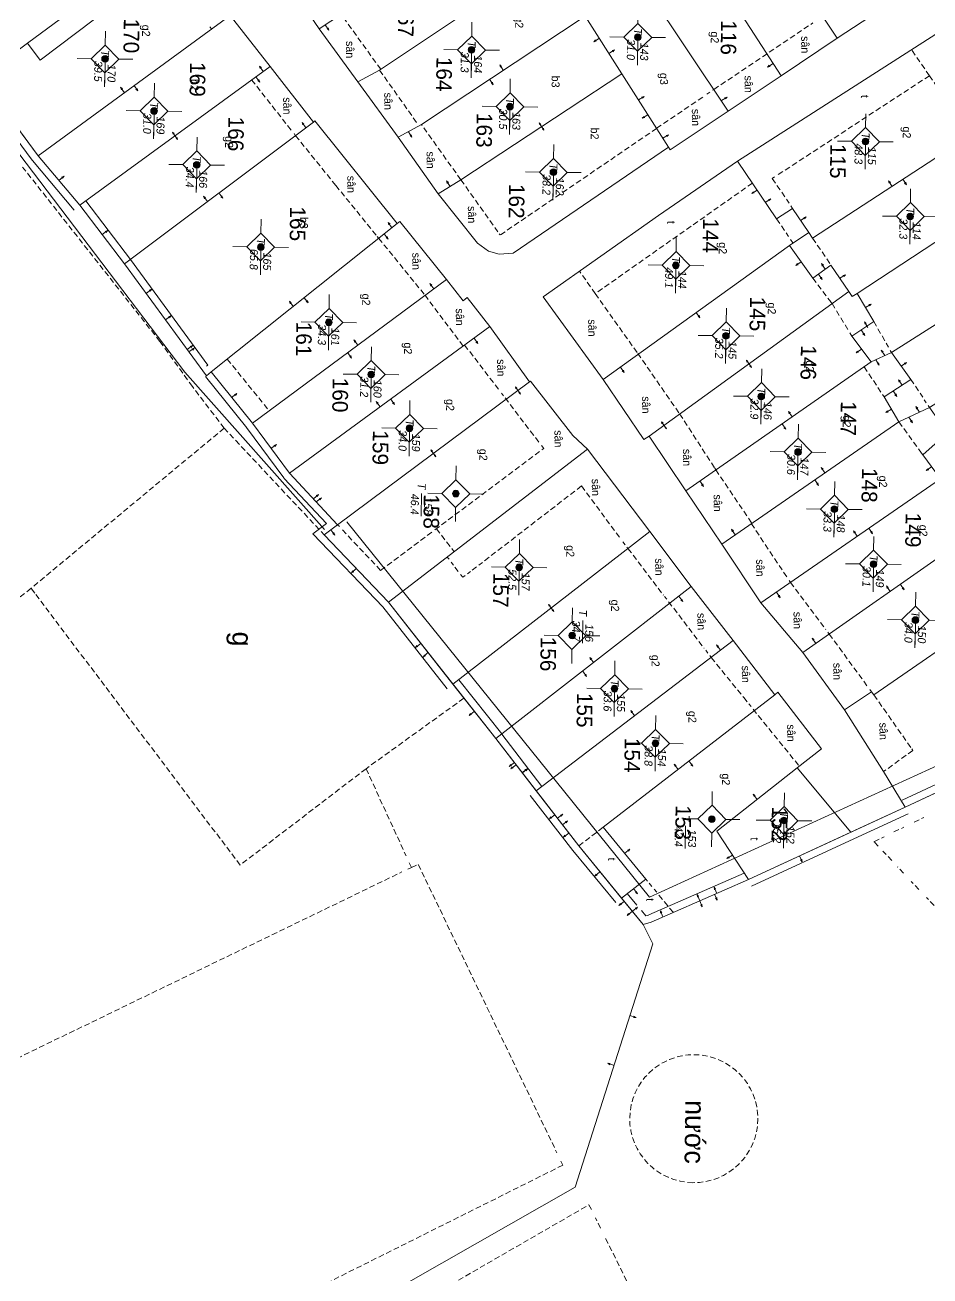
# Model space of a CAD drawing. Extents: x 601689 to 602595, y 1189742 to 1190763.
# Drawn here: x 601957.2 to 601997.9, y 1190506.8 to 1190563.1 of the extents above; entities that cross this region are included whole.
import ezdxf
from ezdxf.enums import TextEntityAlignment as Align

# ---------------------------------------------------------------- set-up
doc = ezdxf.new("R2010")
doc.units = 0
doc.header["$MEASUREMENT"] = 0
doc.linetypes.add('HIDDEN', pattern=[0.375, 0.25, -0.125])
for name, color, linetype in [('10', 250, 'Continuous'), ('11', 7, 'Continuous'), ('13', 7, 'Continuous'), ('14', 7, 'Continuous'), ('15', 7, 'Continuous'), ('16', 7, 'Continuous'), ('53', 7, 'Continuous'), ('57', 7, 'Continuous')]:
    doc.layers.add(name, color=color, linetype=linetype)
doc.styles.add('TXT', font='vnshx.shx')

# ---------------------------------------------------------------- blocks, each defined once
blk = doc.blocks.new('NH3R')
at = {"layer": '16', "color": 7, "linetype": 'Continuous', "lineweight": 0}
for p, q in [((0, 0), (0.297, -0.005)), ((0.297, -0.005), (0.186, 0.031)), ((0.297, -0.005), (0.189, -0.033))]:
    blk.add_line(p, q, dxfattribs=at)
blk = doc.blocks.new('NH3')
at = {"layer": '16', "color": 7, "linetype": 'Continuous', "lineweight": 0}
for p, q in [((-0.199, -0.002), (-0.113, 0.021)), ((0.197, -0.012), (0.107, 0.015)), ((-0.199, -0.002), (0.197, -0.012)), ((-0.199, -0.002), (-0.116, -0.035)), ((0.197, -0.012), (0.104, -0.027))]:
    blk.add_line(p, q, dxfattribs=at)
blk = doc.blocks.new('*M2539253925392539')
at = {"layer": '13', "color": 3, "linetype": 'Continuous', "lineweight": 0}
blk.add_line((602305.877, 1189658.302), (602306.897, 1189658.302), dxfattribs=at)
at = {"layer": '13', "color": 3, "linetype": 'Continuous', "lineweight": 0, "style": 'TXT', "oblique": 7.6055}
for s, p in [('150', (602306.027, 1189658.602)), ('34.0', (602305.877, 1189658.002))]:
    blk.add_text(s, height=0.36, dxfattribs=at).set_placement(p, align=Align.MIDDLE_LEFT)
blk.add_text('T', height=0.36, dxfattribs=at).set_placement((602305.68, 1189658.302), align=Align.MIDDLE_RIGHT)
blk = doc.blocks.new('*M2540254025402540')
at = {"layer": '13', "color": 3, "linetype": 'Continuous', "lineweight": 0}
blk.add_line((602287.728, 1189657.808), (602288.748, 1189657.808), dxfattribs=at)
at = {"layer": '13', "color": 3, "linetype": 'Continuous', "lineweight": 0, "style": 'TXT', "oblique": 7.6055}
for s, p in [('114', (602287.878, 1189658.108)), ('32.3', (602287.728, 1189657.508))]:
    blk.add_text(s, height=0.36, dxfattribs=at).set_placement(p, align=Align.MIDDLE_LEFT)
blk.add_text('T', height=0.36, dxfattribs=at).set_placement((602287.531, 1189657.808), align=Align.MIDDLE_RIGHT)
blk = doc.blocks.new('*M2544254425442544')
at = {"layer": '13', "color": 3, "linetype": 'Continuous', "lineweight": 0}
blk.add_line((602303.389, 1189656.38), (602304.409, 1189656.38), dxfattribs=at)
at = {"layer": '13', "color": 3, "linetype": 'Continuous', "lineweight": 0, "style": 'TXT', "oblique": 7.6055}
blk.add_text('T', height=0.36, dxfattribs=at).set_placement((602303.192, 1189656.38), align=Align.MIDDLE_RIGHT)
for s, p in [('149', (602303.539, 1189656.68)), ('30.1', (602303.389, 1189656.08))]:
    blk.add_text(s, height=0.36, dxfattribs=at).set_placement(p, align=Align.MIDDLE_LEFT)
blk = doc.blocks.new('*M2545254525452545')
at = {"layer": '13', "color": 3, "linetype": 'Continuous', "lineweight": 0}
blk.add_line((602284.384, 1189655.745), (602285.404, 1189655.745), dxfattribs=at)
at = {"layer": '13', "color": 3, "linetype": 'Continuous', "lineweight": 0, "style": 'TXT', "oblique": 7.6055}
blk.add_text('T', height=0.36, dxfattribs=at).set_placement((602284.187, 1189655.745), align=Align.MIDDLE_RIGHT)
for s, p in [('115', (602284.534, 1189656.045)), ('48.3', (602284.384, 1189655.445))]:
    blk.add_text(s, height=0.36, dxfattribs=at).set_placement(p, align=Align.MIDDLE_LEFT)
blk = doc.blocks.new('*M2549254925492549')
at = {"layer": '13', "color": 3, "linetype": 'Continuous', "lineweight": 0}
blk.add_line((602300.945, 1189654.588), (602301.965, 1189654.588), dxfattribs=at)
at = {"layer": '13', "color": 3, "linetype": 'Continuous', "lineweight": 0, "style": 'TXT', "oblique": 7.6055}
blk.add_text('T', height=0.36, dxfattribs=at).set_placement((602300.748, 1189654.588), align=Align.MIDDLE_RIGHT)
for s, p in [('148', (602301.095, 1189654.888)), ('33.3', (602300.945, 1189654.288))]:
    blk.add_text(s, height=0.36, dxfattribs=at).set_placement(p, align=Align.MIDDLE_LEFT)
blk = doc.blocks.new('*M2552255225522552')
at = {"layer": '13', "color": 3, "linetype": 'Continuous', "lineweight": 0}
blk.add_line((602298.398, 1189652.916), (602299.418, 1189652.916), dxfattribs=at)
at = {"layer": '13', "color": 3, "linetype": 'Continuous', "lineweight": 0, "style": 'TXT', "oblique": 7.6055}
blk.add_text('T', height=0.36, dxfattribs=at).set_placement((602298.201, 1189652.916), align=Align.MIDDLE_RIGHT)
for s, p in [('147', (602298.548, 1189653.216)), ('30.6', (602298.398, 1189652.616))]:
    blk.add_text(s, height=0.36, dxfattribs=at).set_placement(p, align=Align.MIDDLE_LEFT)
blk = doc.blocks.new('*M2554255425542554')
at = {"layer": '13', "color": 3, "linetype": 'Continuous', "lineweight": 0}
blk.add_line((602314.977, 1189652.526), (602315.997, 1189652.526), dxfattribs=at)
at = {"layer": '13', "color": 3, "linetype": 'Continuous', "lineweight": 0, "style": 'TXT', "oblique": 7.6055}
for s, p in [('152', (602315.127, 1189652.826)), ('15.2', (602314.977, 1189652.226))]:
    blk.add_text(s, height=0.36, dxfattribs=at).set_placement(p, align=Align.MIDDLE_LEFT)
blk.add_text('T', height=0.36, dxfattribs=at).set_placement((602314.78, 1189652.526), align=Align.MIDDLE_RIGHT)
blk = doc.blocks.new('*M2557255725572557')
at = {"layer": '13', "color": 3, "linetype": 'Continuous', "lineweight": 0}
blk.add_line((602295.924, 1189651.229), (602296.944, 1189651.229), dxfattribs=at)
at = {"layer": '13', "color": 3, "linetype": 'Continuous', "lineweight": 0, "style": 'TXT', "oblique": 7.6055}
blk.add_text('T', height=0.36, dxfattribs=at).set_placement((602295.727, 1189651.229), align=Align.MIDDLE_RIGHT)
for s, p in [('146', (602296.074, 1189651.529)), ('32.9', (602295.924, 1189650.929))]:
    blk.add_text(s, height=0.36, dxfattribs=at).set_placement(p, align=Align.MIDDLE_LEFT)
blk = doc.blocks.new('*M2561256125612561')
at = {"layer": '13', "color": 3, "linetype": 'Continuous', "lineweight": 0}
blk.add_line((602293.216, 1189649.603), (602294.236, 1189649.603), dxfattribs=at)
at = {"layer": '13', "color": 3, "linetype": 'Continuous', "lineweight": 0, "style": 'TXT', "oblique": 7.6055}
blk.add_text('T', height=0.36, dxfattribs=at).set_placement((602293.019, 1189649.603), align=Align.MIDDLE_RIGHT)
for s, p in [('145', (602293.366, 1189649.903)), ('35.2', (602293.216, 1189649.303))]:
    blk.add_text(s, height=0.36, dxfattribs=at).set_placement(p, align=Align.MIDDLE_LEFT)
blk = doc.blocks.new('*M2562256225622562')
at = {"layer": '13', "color": 3, "linetype": 'Continuous', "lineweight": 0}
blk.add_line((602314.967, 1189649.284), (602315.987, 1189649.284), dxfattribs=at)
at = {"layer": '13', "color": 3, "linetype": 'Continuous', "lineweight": 0, "style": 'TXT', "oblique": 7.6055}
for s, p in [('153', (602315.117, 1189649.584)), ('42.4', (602314.967, 1189648.984))]:
    blk.add_text(s, height=0.36, dxfattribs=at).set_placement(p, align=Align.MIDDLE_LEFT)
blk.add_text('T', height=0.36, dxfattribs=at).set_placement((602314.77, 1189649.284), align=Align.MIDDLE_RIGHT)
blk = doc.blocks.new('*M2566256625662566')
at = {"layer": '13', "color": 3, "linetype": 'Continuous', "lineweight": 0}
blk.add_line((602290.079, 1189647.305), (602291.099, 1189647.305), dxfattribs=at)
at = {"layer": '13', "color": 3, "linetype": 'Continuous', "lineweight": 0, "style": 'TXT', "oblique": 7.6055}
blk.add_text('T', height=0.36, dxfattribs=at).set_placement((602289.882, 1189647.305), align=Align.MIDDLE_RIGHT)
for s, p in [('144', (602290.229, 1189647.605)), ('49.1', (602290.079, 1189647.005))]:
    blk.add_text(s, height=0.36, dxfattribs=at).set_placement(p, align=Align.MIDDLE_LEFT)
blk = doc.blocks.new('*M2568256825682568')
at = {"layer": '13', "color": 3, "linetype": 'Continuous', "lineweight": 0}
blk.add_line((602311.592, 1189646.697), (602312.612, 1189646.697), dxfattribs=at)
at = {"layer": '13', "color": 3, "linetype": 'Continuous', "lineweight": 0, "style": 'TXT', "oblique": 7.6055}
blk.add_text('T', height=0.36, dxfattribs=at).set_placement((602311.395, 1189646.697), align=Align.MIDDLE_RIGHT)
for s, p in [('154', (602311.742, 1189646.997)), ('38.8', (602311.592, 1189646.397))]:
    blk.add_text(s, height=0.36, dxfattribs=at).set_placement(p, align=Align.MIDDLE_LEFT)
blk = doc.blocks.new('*M2570257025702570')
at = {"layer": '13', "color": 3, "linetype": 'Continuous', "lineweight": 0}
blk.add_line((602279.846, 1189645.442), (602280.866, 1189645.442), dxfattribs=at)
at = {"layer": '13', "color": 3, "linetype": 'Continuous', "lineweight": 0, "style": 'TXT', "oblique": 7.6055}
for s, p in [('143', (602279.996, 1189645.742)), ('31.0', (602279.846, 1189645.142))]:
    blk.add_text(s, height=0.36, dxfattribs=at).set_placement(p, align=Align.MIDDLE_LEFT)
blk.add_text('T', height=0.36, dxfattribs=at).set_placement((602279.649, 1189645.442), align=Align.MIDDLE_RIGHT)
blk = doc.blocks.new('*M2573257325732573')
at = {"layer": '13', "color": 3, "linetype": 'Continuous', "lineweight": 0}
blk.add_line((602309.16, 1189644.821), (602310.18, 1189644.821), dxfattribs=at)
at = {"layer": '13', "color": 3, "linetype": 'Continuous', "lineweight": 0, "style": 'TXT', "oblique": 7.6055}
for s, p in [('155', (602309.31, 1189645.121)), ('33.6', (602309.16, 1189644.521))]:
    blk.add_text(s, height=0.36, dxfattribs=at).set_placement(p, align=Align.MIDDLE_LEFT)
blk.add_text('T', height=0.36, dxfattribs=at).set_placement((602308.963, 1189644.821), align=Align.MIDDLE_RIGHT)
blk = doc.blocks.new('*M2575257525752575')
at = {"layer": '13', "color": 3, "linetype": 'Continuous', "lineweight": 0}
blk.add_line((602306.8, 1189642.879), (602307.82, 1189642.879), dxfattribs=at)
at = {"layer": '13', "color": 3, "linetype": 'Continuous', "lineweight": 0, "style": 'TXT', "oblique": 7.6055}
blk.add_text('T', height=0.36, dxfattribs=at).set_placement((602306.603, 1189642.879), align=Align.MIDDLE_RIGHT)
for s, p in [('156', (602306.95, 1189643.179)), ('34.7', (602306.8, 1189642.579))]:
    blk.add_text(s, height=0.36, dxfattribs=at).set_placement(p, align=Align.MIDDLE_LEFT)
blk = doc.blocks.new('*M2578257825782578')
at = {"layer": '13', "color": 3, "linetype": 'Continuous', "lineweight": 0}
blk.add_line((602285.972, 1189641.737), (602286.992, 1189641.737), dxfattribs=at)
at = {"layer": '13', "color": 3, "linetype": 'Continuous', "lineweight": 0, "style": 'TXT', "oblique": 7.6055}
blk.add_text('T', height=0.36, dxfattribs=at).set_placement((602285.775, 1189641.737), align=Align.MIDDLE_RIGHT)
for s, p in [('162', (602286.122, 1189642.037)), ('38.2', (602285.972, 1189641.437))]:
    blk.add_text(s, height=0.36, dxfattribs=at).set_placement(p, align=Align.MIDDLE_LEFT)
blk = doc.blocks.new('*M2580258025802580')
at = {"layer": '13', "color": 3, "linetype": 'Continuous', "lineweight": 0}
blk.add_line((602303.764, 1189640.457), (602304.784, 1189640.457), dxfattribs=at)
at = {"layer": '13', "color": 3, "linetype": 'Continuous', "lineweight": 0, "style": 'TXT', "oblique": 7.6055}
blk.add_text('T', height=0.36, dxfattribs=at).set_placement((602303.567, 1189640.457), align=Align.MIDDLE_RIGHT)
for s, p in [('157', (602303.914, 1189640.757)), ('52.5', (602303.764, 1189640.157))]:
    blk.add_text(s, height=0.36, dxfattribs=at).set_placement(p, align=Align.MIDDLE_LEFT)
blk = doc.blocks.new('*M2583258325832583')
at = {"layer": '13', "color": 3, "linetype": 'Continuous', "lineweight": 0}
blk.add_line((602283.05, 1189639.74), (602284.07, 1189639.74), dxfattribs=at)
at = {"layer": '13', "color": 3, "linetype": 'Continuous', "lineweight": 0, "style": 'TXT', "oblique": 7.6055}
for s, p in [('163', (602283.2, 1189640.04)), ('30.5', (602283.05, 1189639.44))]:
    blk.add_text(s, height=0.36, dxfattribs=at).set_placement(p, align=Align.MIDDLE_LEFT)
blk.add_text('T', height=0.36, dxfattribs=at).set_placement((602282.853, 1189639.74), align=Align.MIDDLE_RIGHT)
blk = doc.blocks.new('*M2585258525852585')
at = {"layer": '13', "color": 3, "linetype": 'Continuous', "lineweight": 0}
blk.add_line((602280.523, 1189637.978), (602281.543, 1189637.978), dxfattribs=at)
at = {"layer": '13', "color": 3, "linetype": 'Continuous', "lineweight": 0, "style": 'TXT', "oblique": 7.6055}
for s, p in [('164', (602280.673, 1189638.278)), ('31.3', (602280.523, 1189637.678))]:
    blk.add_text(s, height=0.36, dxfattribs=at).set_placement(p, align=Align.MIDDLE_LEFT)
blk.add_text('T', height=0.36, dxfattribs=at).set_placement((602280.326, 1189637.978), align=Align.MIDDLE_RIGHT)
blk = doc.blocks.new('*M2587258725872587')
at = {"layer": '13', "color": 3, "linetype": 'Continuous', "lineweight": 0}
blk.add_line((602300.492, 1189637.559), (602301.512, 1189637.559), dxfattribs=at)
at = {"layer": '13', "color": 3, "linetype": 'Continuous', "lineweight": 0, "style": 'TXT', "oblique": 7.6055}
for s, p in [('158', (602300.642, 1189637.859)), ('46.4', (602300.492, 1189637.259))]:
    blk.add_text(s, height=0.36, dxfattribs=at).set_placement(p, align=Align.MIDDLE_LEFT)
blk.add_text('T', height=0.36, dxfattribs=at).set_placement((602300.295, 1189637.559), align=Align.MIDDLE_RIGHT)
blk = doc.blocks.new('*M2590259025902590')
at = {"layer": '13', "color": 3, "linetype": 'Continuous', "lineweight": 0}
blk.add_line((602297.582, 1189635.437), (602298.602, 1189635.437), dxfattribs=at)
at = {"layer": '13', "color": 3, "linetype": 'Continuous', "lineweight": 0, "style": 'TXT', "oblique": 7.6055}
blk.add_text('T', height=0.36, dxfattribs=at).set_placement((602297.385, 1189635.437), align=Align.MIDDLE_RIGHT)
for s, p in [('159', (602297.732, 1189635.737)), ('34.0', (602297.582, 1189635.137))]:
    blk.add_text(s, height=0.36, dxfattribs=at).set_placement(p, align=Align.MIDDLE_LEFT)
blk = doc.blocks.new('*M2594259425942594')
at = {"layer": '13', "color": 3, "linetype": 'Continuous', "lineweight": 0}
blk.add_line((602295.186, 1189633.675), (602296.206, 1189633.675), dxfattribs=at)
at = {"layer": '13', "color": 3, "linetype": 'Continuous', "lineweight": 0, "style": 'TXT', "oblique": 7.6055}
blk.add_text('T', height=0.36, dxfattribs=at).set_placement((602294.989, 1189633.675), align=Align.MIDDLE_RIGHT)
for s, p in [('160', (602295.336, 1189633.975)), ('31.2', (602295.186, 1189633.375))]:
    blk.add_text(s, height=0.36, dxfattribs=at).set_placement(p, align=Align.MIDDLE_LEFT)
blk = doc.blocks.new('*M2597259725972597')
at = {"layer": '13', "color": 3, "linetype": 'Continuous', "lineweight": 0}
blk.add_line((602292.87, 1189631.739), (602293.89, 1189631.739), dxfattribs=at)
at = {"layer": '13', "color": 3, "linetype": 'Continuous', "lineweight": 0, "style": 'TXT', "oblique": 7.6055}
for s, p in [('161', (602293.02, 1189632.039)), ('34.3', (602292.87, 1189631.439))]:
    blk.add_text(s, height=0.36, dxfattribs=at).set_placement(p, align=Align.MIDDLE_LEFT)
blk.add_text('T', height=0.36, dxfattribs=at).set_placement((602292.673, 1189631.739), align=Align.MIDDLE_RIGHT)
blk = doc.blocks.new('*M2600260026002600')
at = {"layer": '13', "color": 3, "linetype": 'Continuous', "lineweight": 0}
blk.add_line((602289.528, 1189628.631), (602290.548, 1189628.631), dxfattribs=at)
at = {"layer": '13', "color": 3, "linetype": 'Continuous', "lineweight": 0, "style": 'TXT', "oblique": 7.6055}
blk.add_text('T', height=0.36, dxfattribs=at).set_placement((602289.331, 1189628.631), align=Align.MIDDLE_RIGHT)
for s, p in [('165', (602289.678, 1189628.931)), ('65.8', (602289.528, 1189628.331))]:
    blk.add_text(s, height=0.36, dxfattribs=at).set_placement(p, align=Align.MIDDLE_LEFT)
blk = doc.blocks.new('*M2603260326032603')
at = {"layer": '13', "color": 3, "linetype": 'Continuous', "lineweight": 0}
blk.add_line((602285.871, 1189625.698), (602286.891, 1189625.698), dxfattribs=at)
at = {"layer": '13', "color": 3, "linetype": 'Continuous', "lineweight": 0, "style": 'TXT', "oblique": 7.6055}
for s, p in [('166', (602286.021, 1189625.998)), ('34.4', (602285.871, 1189625.398))]:
    blk.add_text(s, height=0.36, dxfattribs=at).set_placement(p, align=Align.MIDDLE_LEFT)
blk.add_text('T', height=0.36, dxfattribs=at).set_placement((602285.674, 1189625.698), align=Align.MIDDLE_RIGHT)
blk = doc.blocks.new('*M2607260726072607')
at = {"layer": '13', "color": 3, "linetype": 'Continuous', "lineweight": 0}
blk.add_line((602283.478, 1189623.746), (602284.498, 1189623.746), dxfattribs=at)
at = {"layer": '13', "color": 3, "linetype": 'Continuous', "lineweight": 0, "style": 'TXT', "oblique": 7.6055}
blk.add_text('T', height=0.36, dxfattribs=at).set_placement((602283.281, 1189623.746), align=Align.MIDDLE_RIGHT)
for s, p in [('169', (602283.628, 1189624.046)), ('31.0', (602283.478, 1189623.446))]:
    blk.add_text(s, height=0.36, dxfattribs=at).set_placement(p, align=Align.MIDDLE_LEFT)
blk = doc.blocks.new('*M2609260926092609')
at = {"layer": '13', "color": 3, "linetype": 'Continuous', "lineweight": 0}
blk.add_line((602281.167, 1189621.509), (602282.187, 1189621.509), dxfattribs=at)
at = {"layer": '13', "color": 3, "linetype": 'Continuous', "lineweight": 0, "style": 'TXT', "oblique": 7.6055}
for s, p in [('170', (602281.317, 1189621.809)), ('39.5', (602281.167, 1189621.209))]:
    blk.add_text(s, height=0.36, dxfattribs=at).set_placement(p, align=Align.MIDDLE_LEFT)
blk.add_text('T', height=0.36, dxfattribs=at).set_placement((602280.97, 1189621.509), align=Align.MIDDLE_RIGHT)
blk = doc.blocks.new('CENTRD')
at = {"layer": '11', "linetype": 'Continuous', "lineweight": 0}
h = blk.add_hatch(color=2, dxfattribs=at)
edge = h.paths.add_edge_path()
edge.add_arc((0, 0), 0.15, 0, 360)
at = {"layer": '11', "color": 2, "linetype": 'Continuous', "lineweight": 0}
for p, q in [((0, 1.25), (0, 0.625)), ((0, 0.625), (-0.625, 0)), ((0.625, 0), (0, 0.625)), ((-0.625, 0), (-1.25, 0)), ((-0.625, 0), (0, -0.625)), ((0, -0.625), (0.625, 0)), ((1.25, 0), (0.625, 0)), ((0, -0.625), (0, -1.25))]:
    blk.add_line(p, q, dxfattribs=at)
blk.add_circle((0, 0), 0.15, dxfattribs=at)

msp = doc.modelspace()

# ---------------------------------------------------------------- linework, layer by layer
at = {"layer": '10', "color": 7, "linetype": 'Continuous', "lineweight": 0}
for p, q in [((601988.573, 1190570.242), (601993.687, 1190562.511)), ((601985.631, 1190569.412), (601991.163, 1190560.816)), ((601978.92, 1190568.594), (601970.402, 1190562.931)), ((601968.676, 1190565.455), (601970.402, 1190562.931)), ((601996.321, 1190564.255), (601993.687, 1190562.511)), ((601966.39, 1190563.536), (601957.762, 1190557.223)), ((601968.188, 1190561.242), (601966.39, 1190563.536)), ((601984.005, 1190560.914), (601982.36, 1190563.507)), ((601970.402, 1190562.931), (601972.139, 1190560.547)), ((601993.687, 1190562.511), (601991.163, 1190560.816)), ((601957.282, 1190562.281), (601955.17, 1190560.72)), ((601968.188, 1190561.242), (601959.642, 1190554.998)), ((601970.144, 1190558.734), (601968.188, 1190561.242)), ((601955.17, 1190560.72), (601957.762, 1190557.223)), ((601986.109, 1190557.605), (601984.005, 1190560.914)), ((601991.163, 1190560.816), (601988.792, 1190559.228)), ((601972.139, 1190560.547), (601973.945, 1190558.052)), ((601970.144, 1190558.734), (601961.646, 1190552.361)), ((601973.945, 1190558.052), (601975.75, 1190555.507)), ((601957.762, 1190557.223), (601959.642, 1190554.998)), ((602002.411, 1190556.181), (601994.579, 1190551.028)), ((601959.642, 1190554.998), (601961.646, 1190552.361)), ((601965.54, 1190547.497), (601973.902, 1190554.173)), ((601992.407, 1190553.778), (601991.539, 1190553.191)), ((601996.133, 1190548.367), (602004.184, 1190553.497)), ((601991.539, 1190553.191), (601983.166, 1190547.155)), ((601967.398, 1190545.191), (601976.117, 1190551.651)), ((601994.211, 1190551.124), (601985.241, 1190544.606)), ((602005.821, 1190551.094), (601997.839, 1190545.893)), ((601969.067, 1190542.938), (601978.068, 1190549.535)), ((601978.068, 1190549.535), (601979.854, 1190547.051)), ((601995.208, 1190547.95), (601996.133, 1190548.367)), ((601995.208, 1190547.95), (601986.878, 1190542.154)), ((601965.54, 1190547.497), (601967.398, 1190545.191)), ((601979.854, 1190547.051), (601971.226, 1190540.628)), ((601997.839, 1190545.893), (601996.461, 1190545.252)), ((601969.067, 1190542.938), (601967.398, 1190545.191)), ((601996.461, 1190545.252), (601988.495, 1190539.751)), ((601985.241, 1190544.606), (601986.878, 1190542.154)), ((601982.462, 1190544.024), (601973.518, 1190537.137)), ((601982.462, 1190544.024), (601985.262, 1190540.315)), ((601971.226, 1190540.628), (601969.067, 1190542.938)), ((601998.326, 1190542.697), (601990.259, 1190537.108)), ((601986.878, 1190542.154), (601988.495, 1190539.751)), ((601992.148, 1190534.871), (601999.993, 1190540.374)), ((601976.407, 1190533.447), (601985.262, 1190540.315)), ((601985.262, 1190540.315), (601987.128, 1190537.84)), ((601988.495, 1190539.751), (601990.259, 1190537.108)), ((601978.344, 1190531.01), (601987.128, 1190537.84)), ((601987.128, 1190537.84), (601989.005, 1190535.415)), ((601976.407, 1190533.447), (601973.518, 1190537.137)), ((601990.259, 1190537.108), (601992.148, 1190534.871)), ((601980.152, 1190528.655), (601989.005, 1190535.415)), ((601989.005, 1190535.415), (601990.882, 1190532.968)), ((601992.148, 1190534.871), (601994.012, 1190532.296)), ((601978.344, 1190531.01), (601976.407, 1190533.447)), ((601996.743, 1190527.927), (602006.556, 1190532.513)), ((601980.152, 1190528.655), (601978.344, 1190531.01)), ((601991.887, 1190529.694), (601994.297, 1190526.791)), ((601996.743, 1190527.927), (601994.297, 1190526.791)), ((601994.297, 1190526.791), (601989.698, 1190524.674))]:
    msp.add_line(p, q, dxfattribs=at)
for points in [[(601961.779, 1190569.379), (601963.607, 1190566.965), (601957.282, 1190562.281)], [(601988.792, 1190559.228), (601983.373, 1190567.333), (601983.089, 1190567.817)], [(601966.39, 1190563.536), (601964.268, 1190566.375), (601957.852, 1190561.523), (601957.282, 1190562.281)], [(601980.656, 1190566.13), (601973.116, 1190561.074), (601972.139, 1190560.547)], [(601982.36, 1190563.507), (601974.993, 1190558.627), (601973.945, 1190558.052)], [(601953.274, 1190563.135), (601955.17, 1190560.72), (601957.762, 1190557.223), (601959.642, 1190554.998), (601961.646, 1190552.361), (601965.328, 1190547.33), (601965.54, 1190547.497), (601967.398, 1190545.191), (601969.067, 1190542.938), (601971.226, 1190540.628), (601970.619, 1190540.177), (601973.518, 1190537.137), (601978.344, 1190531.01), (601982.068, 1190526.179), (601984.97, 1190522.639)], [(601989.211, 1190556.983), (601998.12, 1190562.691), (602000.706, 1190558.815)], [(601975.75, 1190555.507), (601976.769, 1190556.143), (601984.005, 1190560.914)], [(601984.97, 1190522.639), (601985.321, 1190522.754), (601989.698, 1190524.674), (601996.743, 1190527.927), (602015.785, 1190536.807), (602016.611, 1190537.236), (602025.446, 1190541.175), (602028.183, 1190542.427), (602033.481, 1190545.115), (602036.041, 1190546.61), (602038.894, 1190547.58), (602043.012, 1190549.524), (602047.02, 1190551.56), (602050.189, 1190552.976), (602052.532, 1190553.864), (602059.024, 1190556.905), (602059.133, 1190556.904), (602065.161, 1190559.651)], [(601988.792, 1190559.228), (601986.177, 1190557.484), (601986.109, 1190557.605)], [(601970.144, 1190558.734), (601970.205, 1190558.793), (601973.902, 1190554.173)], [(602000.706, 1190558.815), (601992.583, 1190553.517), (601992.407, 1190553.778)], [(601975.75, 1190555.507), (601977.519, 1190553.292), (601978.015, 1190552.926), (601978.493, 1190552.799), (601979.114, 1190552.841), (601986.109, 1190557.605)], [(601989.211, 1190556.983), (601985.657, 1190554.541), (601980.467, 1190550.872), (601983.166, 1190547.155)], [(601989.211, 1190556.983), (601990.966, 1190554.378), (601991.682, 1190554.849), (601992.407, 1190553.778)], [(601973.902, 1190554.173), (601974.023, 1190554.271), (601976.117, 1190551.651)], [(601991.539, 1190553.191), (601992.599, 1190551.716), (601993.407, 1190552.304), (601994.211, 1190551.124)], [(601961.646, 1190552.361), (601965.328, 1190547.33), (601965.54, 1190547.497)], [(601976.117, 1190551.651), (601976.874, 1190550.701), (601977.056, 1190550.849), (601978.068, 1190549.535)], [(601994.211, 1190551.124), (601994.367, 1190550.891), (601994.579, 1190551.028)], [(601994.579, 1190551.028), (601995.332, 1190549.768), (601994.344, 1190549.111), (601995.208, 1190547.95)], [(601996.133, 1190548.367), (601996.997, 1190547.165), (601995.796, 1190546.372), (601996.461, 1190545.252)], [(601983.166, 1190547.155), (601984.999, 1190544.46), (601985.241, 1190544.606)], [(601982.462, 1190544.024), (601981.801, 1190544.643), (601979.895, 1190547.08), (601979.854, 1190547.051)], [(601998.326, 1190542.697), (601997.54, 1190543.768), (601998.654, 1190544.752), (601997.839, 1190545.893)], [(601971.226, 1190540.628), (601970.619, 1190540.177), (601973.518, 1190537.137)], [(602001.851, 1190537.988), (602000.255, 1190536.87), (602000.502, 1190536.547), (601995.342, 1190532.967), (601995.234, 1190533.109), (601994.012, 1190532.296)], [(601990.882, 1190532.968), (601991.023, 1190533.086), (601992.979, 1190530.539), (601991.887, 1190529.694)], [(601983.986, 1190523.832), (601985.088, 1190524.677), (601983.17, 1190527.023), (601990.882, 1190532.968)], [(601994.012, 1190532.296), (601995.774, 1190529.521), (601996.743, 1190527.927)], [(601989.698, 1190524.674), (601988.278, 1190526.844), (601991.887, 1190529.694)], [(601983.986, 1190523.832), (601982.068, 1190526.179), (601980.152, 1190528.655)], [(601989.698, 1190524.674), (601985.321, 1190522.754), (601984.97, 1190522.639), (601983.986, 1190523.832)], [(601874.393, 1190455.422), (601898.988, 1190466.655), (601919.475, 1190478.055), (601920.757, 1190475.967), (601981.907, 1190510.83), (601985.398, 1190521.772), (601984.97, 1190522.639)]]:
    msp.add_lwpolyline(points, dxfattribs=at)
at = {"layer": '14', "color": 6, "linetype": 'HIDDEN', "lineweight": 0}
for p, q in [((601973.167, 1190561.113), (601971.41, 1190563.547)), ((601965.483, 1190563.028), (601965.561, 1190562.927)), ((601997.834, 1190560.824), (601997.03, 1190561.986)), ((601967.36, 1190560.642), (601969.169, 1190558.337)), ((601973.116, 1190561.074), (601974.843, 1190558.63)), ((601997.834, 1190560.824), (601990.982, 1190556.338)), ((601997.834, 1190560.824), (601999.5, 1190558.312)), ((601987.832, 1190559.991), (601987.963, 1190560.08)), ((601985.571, 1190558.463), (601987.721, 1190559.913)), ((601976.769, 1190556.143), (601974.993, 1190558.627)), ((601985.571, 1190558.453), (601978.535, 1190553.659)), ((601969.267, 1190558.217), (601969.336, 1190558.126)), ((601969.336, 1190558.126), (601971.146, 1190555.89)), ((601963.239, 1190548.868), (601957.066, 1190556.714)), ((601976.769, 1190556.143), (601978.496, 1190553.709)), ((601990.871, 1190556.27), (601990.77, 1190556.201)), ((601990.77, 1190556.201), (601991.525, 1190555.091)), ((601971.146, 1190555.89), (601973.003, 1190553.595)), ((601989.877, 1190555.993), (601982.809, 1190551.02)), ((601991.603, 1190554.97), (601991.682, 1190554.849)), ((601990.966, 1190554.378), (601991.504, 1190553.591)), ((601973.003, 1190553.595), (601973.072, 1190553.514)), ((601973.072, 1190553.514), (601975.157, 1190550.945)), ((601978.496, 1190553.709), (601978.535, 1190553.659)), ((601991.592, 1190553.45), (601991.69, 1190553.308)), ((601992.583, 1190553.517), (601993.407, 1190552.304)), ((601982.809, 1190551.02), (601982.103, 1190552.03)), ((601992.599, 1190551.716), (601993.394, 1190550.654)), ((601976.876, 1190548.661), (601975.157, 1190550.945)), ((601993.395, 1190550.644), (601993.454, 1190550.574)), ((601993.454, 1190550.574), (601994.186, 1190549.374)), ((601995.332, 1190549.768), (601995.987, 1190548.62)), ((601963.239, 1190548.868), (601964.7, 1190546.839)), ((601994.256, 1190549.253), (601994.344, 1190549.111)), ((601976.937, 1190548.71), (601978.499, 1190546.669)), ((601996.074, 1190548.468), (601996.133, 1190548.367)), ((601966.268, 1190548.077), (601968.156, 1190545.74)), ((601994.905, 1190547.734), (601995.649, 1190546.593)), ((601996.997, 1190547.165), (601997.536, 1190546.358)), ((601966.125, 1190544.969), (601964.7, 1190546.839)), ((601978.588, 1190546.548), (601978.686, 1190546.427)), ((601978.755, 1190546.336), (601980.316, 1190544.284)), ((601995.727, 1190546.482), (601995.796, 1190546.372)), ((601997.604, 1190546.237), (601997.682, 1190546.116)), ((601997.78, 1190545.984), (601997.839, 1190545.893)), ((601986.605, 1190545.607), (601988.182, 1190543.166)), ((601966.125, 1190544.969), (601957.446, 1190537.767)), ((601966.125, 1190544.969), (601970.619, 1190540.177)), ((601996.461, 1190545.252), (601997.481, 1190543.848)), ((601975.603, 1190540.399), (601980.494, 1190544.051)), ((601980.394, 1190544.183), (601980.494, 1190544.051)), ((601997.481, 1190543.848), (601997.54, 1190543.768)), ((601982.19, 1190542.368), (601977.571, 1190538.801)), ((601982.19, 1190542.368), (601983.968, 1190539.973)), ((601971.305, 1190540.547), (601971.226, 1190540.628)), ((601973.157, 1190538.572), (601971.383, 1190540.456)), ((601975.674, 1190540.448), (601976.47, 1190539.406)), ((601989.828, 1190540.673), (601991.454, 1190538.22)), ((601973.157, 1190538.572), (601975.512, 1190540.33)), ((601984.056, 1190539.852), (601984.154, 1190539.721)), ((601984.233, 1190539.62), (601984.282, 1190539.56)), ((601984.282, 1190539.56), (601985.873, 1190537.457)), ((601976.235, 1190539.069), (601976.156, 1190539.171)), ((601976.431, 1190538.806), (601976.333, 1190538.938)), ((601976.647, 1190538.524), (601976.48, 1190538.746)), ((601977.47, 1190538.732), (601977.258, 1190538.565)), ((601976.853, 1190538.261), (601976.755, 1190538.383)), ((601976.964, 1190538.34), (601976.853, 1190538.261)), ((601977.197, 1190538.526), (601977.065, 1190538.418)), ((601991.523, 1190538.12), (601991.581, 1190538.029)), ((601957.446, 1190537.767), (601952.119, 1190533.64)), ((601957.613, 1190537.545), (601957.446, 1190537.767)), ((601966.845, 1190525.317), (601957.613, 1190537.545)), ((601991.591, 1190538.029), (601993.172, 1190535.917)), ((601985.923, 1190537.397), (601986.021, 1190537.275)), ((601986.109, 1190537.164), (601987.7, 1190535.072)), ((601993.261, 1190535.796), (601993.33, 1190535.705)), ((601993.33, 1190535.705), (601995.066, 1190533.331)), ((601987.779, 1190534.981), (601987.878, 1190534.85)), ((601987.956, 1190534.739), (601988.025, 1190534.648)), ((601988.025, 1190534.648), (601989.49, 1190532.847)), ((601995.155, 1190533.22), (601995.234, 1190533.109)), ((601976.899, 1190532.82), (601972.506, 1190529.651)), ((601989.49, 1190532.847), (601989.726, 1190532.554)), ((601989.716, 1190532.574), (601989.814, 1190532.442)), ((601995.342, 1190532.967), (601997.039, 1190530.543)), ((601989.903, 1190532.332), (601991.977, 1190529.773)), ((601997.088, 1190530.473), (601995.966, 1190529.659)), ((601997.039, 1190530.543), (601997.088, 1190530.473)), ((601972.506, 1190529.651), (601966.845, 1190525.317)), ((601972.506, 1190529.651), (601974.302, 1190525.735)), ((601995.875, 1190529.599), (601995.774, 1190529.521)), ((601997.143, 1190527.243), (601997.586, 1190527.456)), ((601982.068, 1190526.179), (601983.17, 1190527.023)), ((601996.238, 1190526.805), (601996.69, 1190527.018)), ((601995.341, 1190526.367), (601995.795, 1190526.581)), ((601995.528, 1190526.164), (601995.341, 1190526.367)), ((601996.15, 1190525.516), (601995.745, 1190525.942)), ((601974.383, 1190525.134), (601974.544, 1190525.212)), ((601974.447, 1190525.413), (601974.544, 1190525.212)), ((601974.544, 1190525.212), (601974.856, 1190525.338)), ((601974.856, 1190525.338), (601981.089, 1190512.372)), ((601996.672, 1190524.948), (601996.406, 1190525.232)), ((601936.893, 1190506.967), (601974.121, 1190525.008)), ((601985.157, 1190524.596), (601985.088, 1190524.677)), ((601985.353, 1190524.353), (601985.235, 1190524.505)), ((601985.579, 1190524.101), (601985.461, 1190524.232)), ((601997.362, 1190524.219), (601997.017, 1190524.584)), ((601986.307, 1190523.19), (601985.648, 1190524)), ((601998.042, 1190523.49), (601997.707, 1190523.854)), ((601981.352, 1190511.818), (601927.429, 1190484.866)), ((601981.263, 1190511.999), (601981.352, 1190511.818)), ((601921.45, 1190474.767), (601982.527, 1190510.032)), ((601982.634, 1190509.82), (601982.527, 1190510.032)), ((601983.053, 1190508.984), (601982.818, 1190509.448)), ((601989.212, 1190496.539), (601983.247, 1190508.581))]:
    msp.add_line(p, q, dxfattribs=at)
for points in [[(601988.084, 1190560.169), (601988.145, 1190560.208), (601992.596, 1190563.196)], [(601982.809, 1190551.02), (601984.722, 1190548.334), (601986.605, 1190545.607)], [(601988.182, 1190543.166), (601988.231, 1190543.096), (601989.848, 1190540.693)]]:
    msp.add_lwpolyline(points, dxfattribs=at)
msp.add_ellipse((601987.24, 1190513.907), major_axis=(-0.039, -2.879), ratio=0.999997, start_param=0, end_param=6.283175, dxfattribs=at)
at = {"layer": '57', "color": 172, "linetype": 'Continuous', "lineweight": 0}
for p, q in [((601989.511, 1190524.957), (601985.216, 1190523.075)), ((601984.682, 1190523.513), (601984.239, 1190524.039))]:
    msp.add_line(p, q, dxfattribs=at)
for points in [[(601970.643, 1190540.407), (601964.36, 1190547.483), (601949.458, 1190567.108)], [(601959.389, 1190554.782), (601957.509, 1190557.007), (601957.5, 1190557.027), (601954.908, 1190560.523)], [(601965.333, 1190547.76), (601965.393, 1190547.799), (601961.909, 1190552.557), (601959.905, 1190555.194)], [(601965.287, 1190547.29), (601967.146, 1190544.985), (601967.136, 1190544.995), (601968.804, 1190542.742), (601968.824, 1190542.711), (601970.727, 1190540.676), (601970.12, 1190540.223), (601973.275, 1190536.91), (601973.255, 1190536.93), (601976.145, 1190533.24)], [(602007.286, 1190533.953), (601985.247, 1190523.875), (601971.648, 1190540.752)], [(601980.415, 1190528.852), (601978.607, 1190531.207), (601978.607, 1190531.217), (601976.67, 1190533.653)], [(601996.607, 1190528.229), (602006.37, 1190532.786)], [(601983.733, 1190523.626), (601981.805, 1190525.972), (601979.889, 1190528.449)], [(601989.834, 1190524.372), (601994.433, 1190526.49), (601996.879, 1190527.625)], [(601985.205, 1190523.065), (601985.085, 1190523.027), (601984.888, 1190523.27)]]:
    msp.add_lwpolyline(points, dxfattribs=at)

# ---------------------------------------------------------------- block references
at = {"layer": '11', "color": 2, "linetype": 'Continuous', "lineweight": 0, "rotation": 269.1680420500809}
for p in [(601984.722, 1190562.553), (601977.249, 1190561.984), (601960.772, 1190561.579), (601978.974, 1190559.432), (601962.975, 1190559.236), (601994.958, 1190557.865), (601964.892, 1190556.815), (601980.928, 1190556.481), (601996.972, 1190554.492), (601967.772, 1190553.116), (601986.436, 1190552.294), (601970.831, 1190549.729), (601988.688, 1190549.124), (601972.733, 1190547.385), (601990.275, 1190546.392), (601974.46, 1190544.964), (601991.926, 1190543.894), (601976.54, 1190542.023), (601993.56, 1190541.323), (601979.39, 1190538.71), (601995.317, 1190538.853), (601997.202, 1190536.338), (601981.768, 1190535.639), (601983.675, 1190533.251), (601985.516, 1190530.792), (601988.053, 1190527.38), (601991.295, 1190527.322)]:
    msp.add_blockref('CENTRD', p, dxfattribs=at)
at = {"layer": '13', "color": 3, "linetype": 'Continuous', "lineweight": 0, "rotation": 269.1680420500809}
for name, p in [('*M2570257025702570', (-578790.27, 1810052.359)), ('*M2585258525852585', (-578790.27, 1810052.359)), ('*M2609260926092609', (-578790.27, 1810052.359)), ('*M2607260726072607', (-578790.27, 1810052.359)), ('*M2583258325832583', (-578790.27, 1810052.359)), ('*M2545254525452545', (-578790.27, 1810052.359)), ('*M2603260326032603', (-578790.27, 1810052.359)), ('*M2578257825782578', (-578790.27, 1810052.359)), ('*M2540254025402540', (-578790.27, 1810052.359)), ('*M2600260026002600', (-578790.27, 1810052.359)), ('*M2566256625662566', (-578790.27, 1810052.359)), ('*M2597259725972597', (-578790.27, 1810052.359)), ('*M2561256125612561', (-578790.27, 1810052.359)), ('*M2594259425942594', (-578790.27, 1810052.359)), ('*M2557255725572557', (-578790.27, 1810052.359)), ('*M2590259025902590', (-578790.27, 1810052.359)), ('*M2552255225522552', (-578790.27, 1810052.359)), ('*M2587258725872587', (-578791.803, 1810052.44)), ('*M2549254925492549', (-578790.27, 1810052.359)), ('*M2544254425442544', (-578790.27, 1810052.359)), ('*M2580258025802580', (-578790.27, 1810052.359)), ('*M2575257525752575', (-578789.787, 1810053.119)), ('*M2539253925392539', (-578790.27, 1810052.359)), ('*M2573257325732573', (-578790.27, 1810052.359)), ('*M2568256825682568', (-578790.27, 1810052.359)), ('*M2562256225622562', (-578791.453, 1810052.14)), ('*M2554255425542554', (-578790.27, 1810052.359))]:
    msp.add_blockref(name, p, dxfattribs=at)
at = {"layer": '16', "color": 7, "linetype": 'Continuous', "lineweight": 0}
for name, p, rotation in [('NH3R', (601970.674, 1190563.117), 304.3175895573887), ('NH3R', (601967.886, 1190561.015), 126.2842012274098), ('NH3R', (601978.676, 1190561.067), 123.5110113879231), ('NH3R', (601967.552, 1190560.78), 306.1882041882484), ('NH3R', (601978.061, 1190560.666), 303.8477387943561), ('NH3R', (601961.642, 1190560.06), 126.2842012274098), ('NH3R', (601962.076, 1190560.385), 306.1882041882484), ('NH3R', (601969.8, 1190558.479), 126.2842012274098), ('NH3', (601980.392, 1190558.534), 123.3963817606229), ('NH3', (601963.915, 1190558.119), 126.1508516217533), ('NH3R', (601974.408, 1190558.306), 303.8477387943561), ('NH3R', (601976.284, 1190555.839), 123.5110113879231), ('NH3R', (601996.156, 1190555.847), 123.3963817606229), ('NH3R', (601996.64, 1190556.171), 303.1189545029302), ('NH3R', (601965.89, 1190555.552), 306.8740283829643), ('NH3R', (601965.374, 1190555.16), 126.2842012274098), ('NH3R', (601960.644, 1190553.684), 37.22632091299547), ('NH3R', (601973.669, 1190553.985), 126.2842012274098), ('NH3R', (601973.315, 1190553.71), 308.6011887662596), ('NH3R', (601993.144, 1190552.118), 123.3963817606229), ('NH3R', (601992.852, 1190551.902), 303.1189545029302), ('NH3R', (601993.809, 1190551.71), 34.24023552775434), ('NH3R', (601975.551, 1190551.23), 126.5882592974957), ('NH3R', (601969.23, 1190550.436), 126.2842012274098), ('NH3R', (601969.726, 1190550.839), 308.6011887662596), ('NH3R', (601994.961, 1190550.404), 30.85079121303041), ('NH3R', (601987.347, 1190550.178), 305.78794293366), ('NH3R', (601994.767, 1190549.386), 303.1189545029302), ('NH3R', (601995.068, 1190549.502), 123.3963817606229), ('NH3R', (601972.136, 1190548.696), 126.5882592974957), ('NH3R', (601977.361, 1190549.015), 306.8740283829643), ('NH3R', (601971.682, 1190548.362), 306.8740283829643), ('NH3R', (601983.943, 1190547.714), 305.78794293366), ('NH3R', (601966.463, 1190546.344), 38.86802187412773), ('NH3R', (601973.138, 1190545.922), 126.5882592974957), ('NH3R', (601973.613, 1190546.276), 306.8740283829643), ('NH3R', (601997.386, 1190545.69), 122.7710135227472), ('NH3R', (601968.232, 1190544.059), 36.53249460152501), ('NH3R', (601997.933, 1190543.232), 216.2550657513117), ('NH3R', (601970.142, 1190541.783), 43.05412611692616), ('NH3R', (601970.26, 1190541.661), 36.53553652119241), ('NH3R', (601972.068, 1190538.657), 223.6295999062199), ('NH3', (601980.835, 1190536.886), 307.8052663198562), ('NH3R', (601988.439, 1190534.982), 127.8718932339775), ('NH3R', (601982.741, 1190534.42), 127.8718932339775), ('NH3R', (601982.246, 1190534.037), 307.3595398767001), ('NH3R', (601984.579, 1190532.034), 127.3595398767), ('NH3R', (601979.523, 1190529.474), 37.73330571815801), ('NH3R', (601986.536, 1190529.618), 127.3595398767), ('NH3R', (601981.115, 1190527.422), 37.73330571815801), ('NH3R', (601981.616, 1190526.755), 217.7333057181579), ('NH3R', (601984.134, 1190525.85), 39.2557487172578), ('NH3R', (601991.993, 1190525.733), 294.7172806638863), ('NH3R', (601983.022, 1190525.005), 219.2557487172578), ('NH3R', (601984.532, 1190524.255), 307.4822543964743), ('NH3R', (601984.114, 1190523.68), 217.7333057181579), ('NH3R', (601988.168, 1190524.006), 294.7172806638863), ('NH3R', (601984.478, 1190523.236), 219.4929677434658), ('NH3R', (601984.478, 1190523.236), 39.49259168004728)]:
    msp.add_blockref(name, p, dxfattribs=dict(at, rotation=rotation))
for name, p, xscale, yscale, rotation in [('NH3R', (601982.996, 1190562.508), 1.000002537472165, 1.000002537472165, 212.7712357418424), ('NH3R', (601983.427, 1190561.822), 0.9999982520201072, 0.9999982520201072, 33.79978216895061), ('NH3R', (601990.811, 1190561.371), 0.9999988431083136, 0.9999988431083136, 213.5223340945905), ('NH3R', (601984.759, 1190559.734), 0.9999982520201072, 0.9999982520201072, 33.79978216895061), ('NH3R', (601988.488, 1190559.703), 0.9999982520201072, 0.9999982520201072, 33.79978216895061), ('NH3R', (601985.179, 1190559.068), 1.000002537472165, 1.000002537472165, 212.7712357418424), ('NH3R', (601985.855, 1190558.009), 0.9999982520201072, 0.9999982520201072, 33.79978216895061), ('NH3R', (601958.697, 1190556.111), 0.999998944210622, 0.999998944210622, 40.18316892743828), ('NH3R', (601990.093, 1190555.68), 1.000001206167444, 1.000001206167444, 213.9626014939833), ('NH3R', (601990.455, 1190555.126), 0.9999984047632832, 0.9999984047632832, 34.13639054406445), ('NH3R', (601992.045, 1190554.313), 0.9999984047632832, 0.9999984047632832, 34.13639054406445), ('NH3R', (601992.069, 1190552.453), 0.9999975624637392, 0.9999975624637392, 215.7026701571481), ('NH3R', (601962.628, 1190551.047), 1.000001150916379, 1.000001150916379, 36.19887632803272), ('NH3R', (601963.492, 1190549.845), 1.000001150916379, 1.000001150916379, 36.19887632803272), ('NH3R', (601964.464, 1190548.511), 1.000001150916379, 1.000001150916379, 36.19887632803272), ('NH3R', (601964.542, 1190548.4), 1.000001807293632, 1.000001807293632, 36.19316659002382), ('NH3R', (601994.775, 1190548.526), 1.000001501775769, 1.000001501775769, 216.6366061156247), ('NH3R', (601995.831, 1190548.231), 0.999997626301934, 0.999997626301934, 123.4555102123215), ('NH3', (601989.726, 1190547.865), 1.000001166886713, 1.000001166886713, 305.9986127233405), ('NH3R', (601995.418, 1190548.047), 1.00000271502125, 1.00000271502125, 303.2150787860232), ('NH3R', (601996.565, 1190547.761), 0.9999975624637392, 0.9999975624637392, 35.70267015714829), ('NH3R', (601996.603, 1190546.9), 0.999997626301934, 0.999997626301934, 123.4555102123215), ('NH3', (601979.339, 1190546.667), 1.000002126786785, 1.000002126786785, 306.6550696279305), ('NH3R', (601996.21, 1190546.646), 1.00000271502125, 1.00000271502125, 303.2150787860232), ('NH3R', (601991.663, 1190545.478), 1.000001601164767, 1.000001601164767, 125.0435101801821), ('NH3R', (601996.128, 1190545.817), 1.000001820304081, 1.000001820304081, 210.7135115744361), ('NH3R', (601996.913, 1190545.467), 1.00000271502125, 1.00000271502125, 303.2150787860232), ('NH3', (601985.907, 1190545.098), 1.000001166886713, 1.000001166886713, 305.9986127233405), ('NH3R', (601991.209, 1190545.165), 0.9999985586665384, 0.9999985586665384, 304.7471875198937), ('NH3', (601975.54, 1190543.839), 1.000002126786785, 1.000002126786785, 306.6550696279305), ('NH3R', (601993.139, 1190542.958), 1.000001601164767, 1.000001601164767, 125.0435101801821), ('NH3R', (601987.513, 1190542.595), 0.9999985586665384, 0.9999985586665384, 304.7471875198937), ('NH3R', (601992.684, 1190542.644), 0.9999985586665384, 0.9999985586665384, 304.7471875198937), ('NH3R', (601970.923, 1190540.403), 1.00000170892381, 1.00000170892381, 306.6914108608339), ('NH3R', (601989.1, 1190540.173), 1.000001601164767, 1.000001601164767, 125.0435101801821), ('NH3R', (601994.59, 1190540.108), 1.000001601164767, 1.000001601164767, 125.0435101801821), ('NH3R', (601995.115, 1190540.47), 0.9999985586665384, 0.9999985586665384, 304.7471875198937), ('NH3R', (601972.068, 1190538.657), 0.99999897620557, 0.99999897620557, 223.6333729319752), ('NH3R', (601990.955, 1190537.587), 0.9999985586665384, 0.9999985586665384, 304.7471875198937), ('NH3R', (601996.066, 1190537.627), 1.000001601164767, 1.000001601164767, 125.0435101801821), ('NH3R', (601996.531, 1190537.942), 0.9999985586665384, 0.9999985586665384, 304.7471875198937), ('NH3R', (601986.563, 1190537.408), 0.9999975168185604, 0.9999975168185604, 307.6239266820327), ('NH3R', (601974.963, 1190535.286), 0.9999987813735592, 0.9999987813735592, 218.0616498049011), ('NH3R', (601992.734, 1190535.283), 1.000001601164767, 1.000001601164767, 125.0435101801821), ('NH3R', (601975.287, 1190534.873), 0.99999897620557, 0.99999897620557, 223.6333729319752), ('NH3R', (601977.371, 1190532.223), 0.9999989053960104, 0.9999989053960104, 218.4783425218733), ('NH3R', (601979.179, 1190529.929), 1.000002041611752, 1.000002041611752, 217.5117150151608), ('NH3R', (601979.248, 1190529.828), 1.000001877539201, 1.000001877539201, 217.5134233697033), ('NH3R', (601979.533, 1190529.463), 0.999998208684322, 0.999998208684322, 37.73880581410539), ('NH3R', (601987.021, 1190530.001), 0.9999975168185604, 0.9999975168185604, 307.6239266820327), ('NH3R', (601990.087, 1190528.269), 0.999998078058958, 0.999998078058958, 128.2989537551043), ('NH3R', (601980.987, 1190527.574), 1.000002041611752, 1.000002041611752, 217.5117150151608), ('NH3R', (601981.331, 1190527.129), 0.999998208684322, 0.999998208684322, 37.73880581410539), ('NH3R', (601988.983, 1190525.764), 0.9999989750346268, 0.9999989750346268, 213.2042761526883), ('NH3R', (601988.269, 1190524.044), 0.9999985407445896, 0.9999985407445896, 113.686100511866), ('NH3R', (601987.505, 1190523.714), 0.9999973525067414, 0.9999973525067414, 113.6846653354315), ('NH3R', (601987.505, 1190523.714), 0.9999985407445894, 0.9999985407445894, 293.6861005118662), ('NH3R', (601985.854, 1190522.987), 0.9999985407445896, 0.9999985407445896, 113.686100511866), ('NH3R', (601984.364, 1190518.547), 0.9999976210977332, 0.9999976210977332, 342.3100224224165), ('NH3R', (601983.653, 1190516.306), 0.9999976210977332, 0.9999976210977332, 162.3100224224165)]:
    msp.add_blockref(name, p, dxfattribs=dict(at, xscale=xscale, yscale=yscale, rotation=rotation))

# ---------------------------------------------------------------- texts
at = {"layer": '15', "color": 7, "linetype": 'Continuous', "lineweight": 0, "style": 'TXT'}
for s, height, rotation, p in [('g2', 0.36, 269.2144, (601979.4, 1190563.497)), ('g2', 0.36, 269.2144, (601962.624, 1190563.118)), ('s%%169n', 0.36, 270.5644, (601971.784, 1190562.386)), ('g2', 0.36, 269.2144, (601988.191, 1190562.816)), ('s%%169n', 0.36, 270.5644, (601992.248, 1190562.606)), ('b2', 0.36, 269.2144, (601964.8, 1190560.678)), ('b3', 0.36, 269.2144, (601981.033, 1190560.825)), ('g3', 0.36, 269.2144, (601985.906, 1190560.948)), ('s%%169n', 0.36, 270.5644, (601989.703, 1190560.83)), ('s%%169n', 0.36, 270.5644, (601973.502, 1190560.063)), ('s%%169n', 0.36, 270.5644, (601968.959, 1190559.855)), ('t', 0.36, 270.5644, (601994.932, 1190559.958)), ('s%%169n', 0.36, 270.5644, (601987.333, 1190559.333)), ('b2', 0.36, 269.2144, (601982.791, 1190558.49)), ('g2', 0.36, 269.2144, (601996.823, 1190558.539)), ('g2', 0.36, 269.2144, (601966.355, 1190558.106)), ('s%%169n', 0.36, 270.5644, (601975.406, 1190557.416)), ('s%%169n', 0.36, 270.5644, (601971.841, 1190556.325)), ('b3', 0.36, 269.2144, (601969.716, 1190554.47)), ('s%%169n', 0.36, 270.5644, (601977.263, 1190554.961)), ('t', 0.36, 270.5644, (601986.224, 1190554.297)), ('g2', 0.36, 269.2144, (601988.551, 1190553.331)), ('s%%169n', 0.36, 270.5644, (601974.764, 1190552.865)), ('g2', 0.36, 269.2144, (601972.518, 1190551.021)), ('g2', 0.36, 269.2144, (601990.754, 1190550.621)), ('s%%169n', 0.36, 270.5644, (601976.72, 1190550.358)), ('s%%169n', 0.36, 270.5644, (601982.673, 1190549.866)), ('g2', 0.36, 269.2144, (601974.398, 1190548.825)), ('s%%169n', 0.36, 270.5644, (601978.578, 1190548.072)), ('g2', 0.36, 269.2144, (601992.468, 1190548.018)), ('g2', 0.36, 269.2144, (601976.293, 1190546.279)), ('s%%169n', 0.36, 270.5644, (601985.095, 1190546.403)), ('g2', 0.36, 269.2144, (601994.125, 1190545.534)), ('s%%169n', 0.36, 270.5644, (601981.155, 1190544.877)), ('g2', 0.36, 269.2144, (601977.783, 1190544.039)), ('s%%169n', 0.36, 270.5644, (601986.933, 1190544.037)), ('s%%169n', 0.36, 270.5644, (601982.835, 1190542.693)), ('g2', 0.36, 269.2144, (601995.758, 1190542.832)), ('s%%169n', 0.36, 270.5644, (601988.315, 1190541.989)), ('g2', 0.36, 269.2144, (601997.567, 1190540.627)), ('g2', 0.36, 269.2144, (601981.694, 1190539.704)), ('s%%169n', 0.36, 270.5644, (601985.685, 1190539.115)), ('s%%169n', 0.36, 270.5644, (601990.225, 1190539.072)), ('g2', 0.36, 269.2144, (601983.71, 1190537.257)), ('s%%169n', 0.36, 270.5644, (601987.582, 1190536.658)), ('s%%169n', 0.36, 270.5644, (601991.903, 1190536.709)), ('g', 0.9, 269.2144, (601966.95, 1190535.816)), ('g2', 0.36, 269.2144, (601985.526, 1190534.772)), ('s%%169n', 0.36, 270.5644, (601989.58, 1190534.29)), ('s%%169n', 0.36, 270.5644, (601993.692, 1190534.414)), ('g2', 0.36, 269.2144, (601987.182, 1190532.249)), ('s%%169n', 0.36, 270.5644, (601991.614, 1190531.643)), ('s%%169n', 0.36, 270.5644, (601995.765, 1190531.725)), ('g2', 0.36, 269.2144, (601988.693, 1190529.439)), ('t', 0.36, 269.2144, (601989.974, 1190526.561)), ('t', 0.36, 269.2144, (601983.561, 1190525.649)), ('t', 0.36, 269.2144, (601985.286, 1190523.824)), (' n%%173%%237c', 0.9, 269.2144, (601987.317, 1190515.076))]:
    msp.add_text(s, height=height, rotation=rotation, dxfattribs=at).set_placement(p, align=Align.MIDDLE_LEFT)
at = {"layer": '53', "color": 200, "linetype": 'Continuous', "lineweight": 0, "style": 'TXT'}
for s, p in [('167', (601974.308, 1190564.127)), ('170', (601961.968, 1190563.396)), ('116', (601988.818, 1190563.318)), ('169', (601964.94, 1190561.436)), ('164', (601976.025, 1190561.674)), ('166', (601966.667, 1190558.982)), ('163', (601977.831, 1190559.149)), ('115', (601993.732, 1190557.761)), ('162', (601979.286, 1190555.958)), ('165', (601969.442, 1190554.944)), ('144', (601988.006, 1190554.409)), ('145', (601990.118, 1190550.889)), ('161', (601969.721, 1190549.759)), ('146', (601992.407, 1190548.698)), ('160', (601971.357, 1190547.237)), ('147', (601994.203, 1190546.184)), ('159', (601973.164, 1190544.872)), ('148', (601995.151, 1190543.18)), ('158', (601975.455, 1190542)), ('149', (601997.114, 1190541.164)), ('157', (601978.576, 1190538.458)), ('156', (601980.707, 1190535.588)), ('155', (601982.342, 1190533.065)), ('154', (601984.485, 1190531.036)), ('153', (601986.773, 1190528.004)), ('152', (601991.103, 1190527.945))]:
    msp.add_text(s, height=0.7, rotation=269.2144, dxfattribs=at).set_placement(p, align=Align.MIDDLE_LEFT)

doc.saveas('drawing.dxf')
